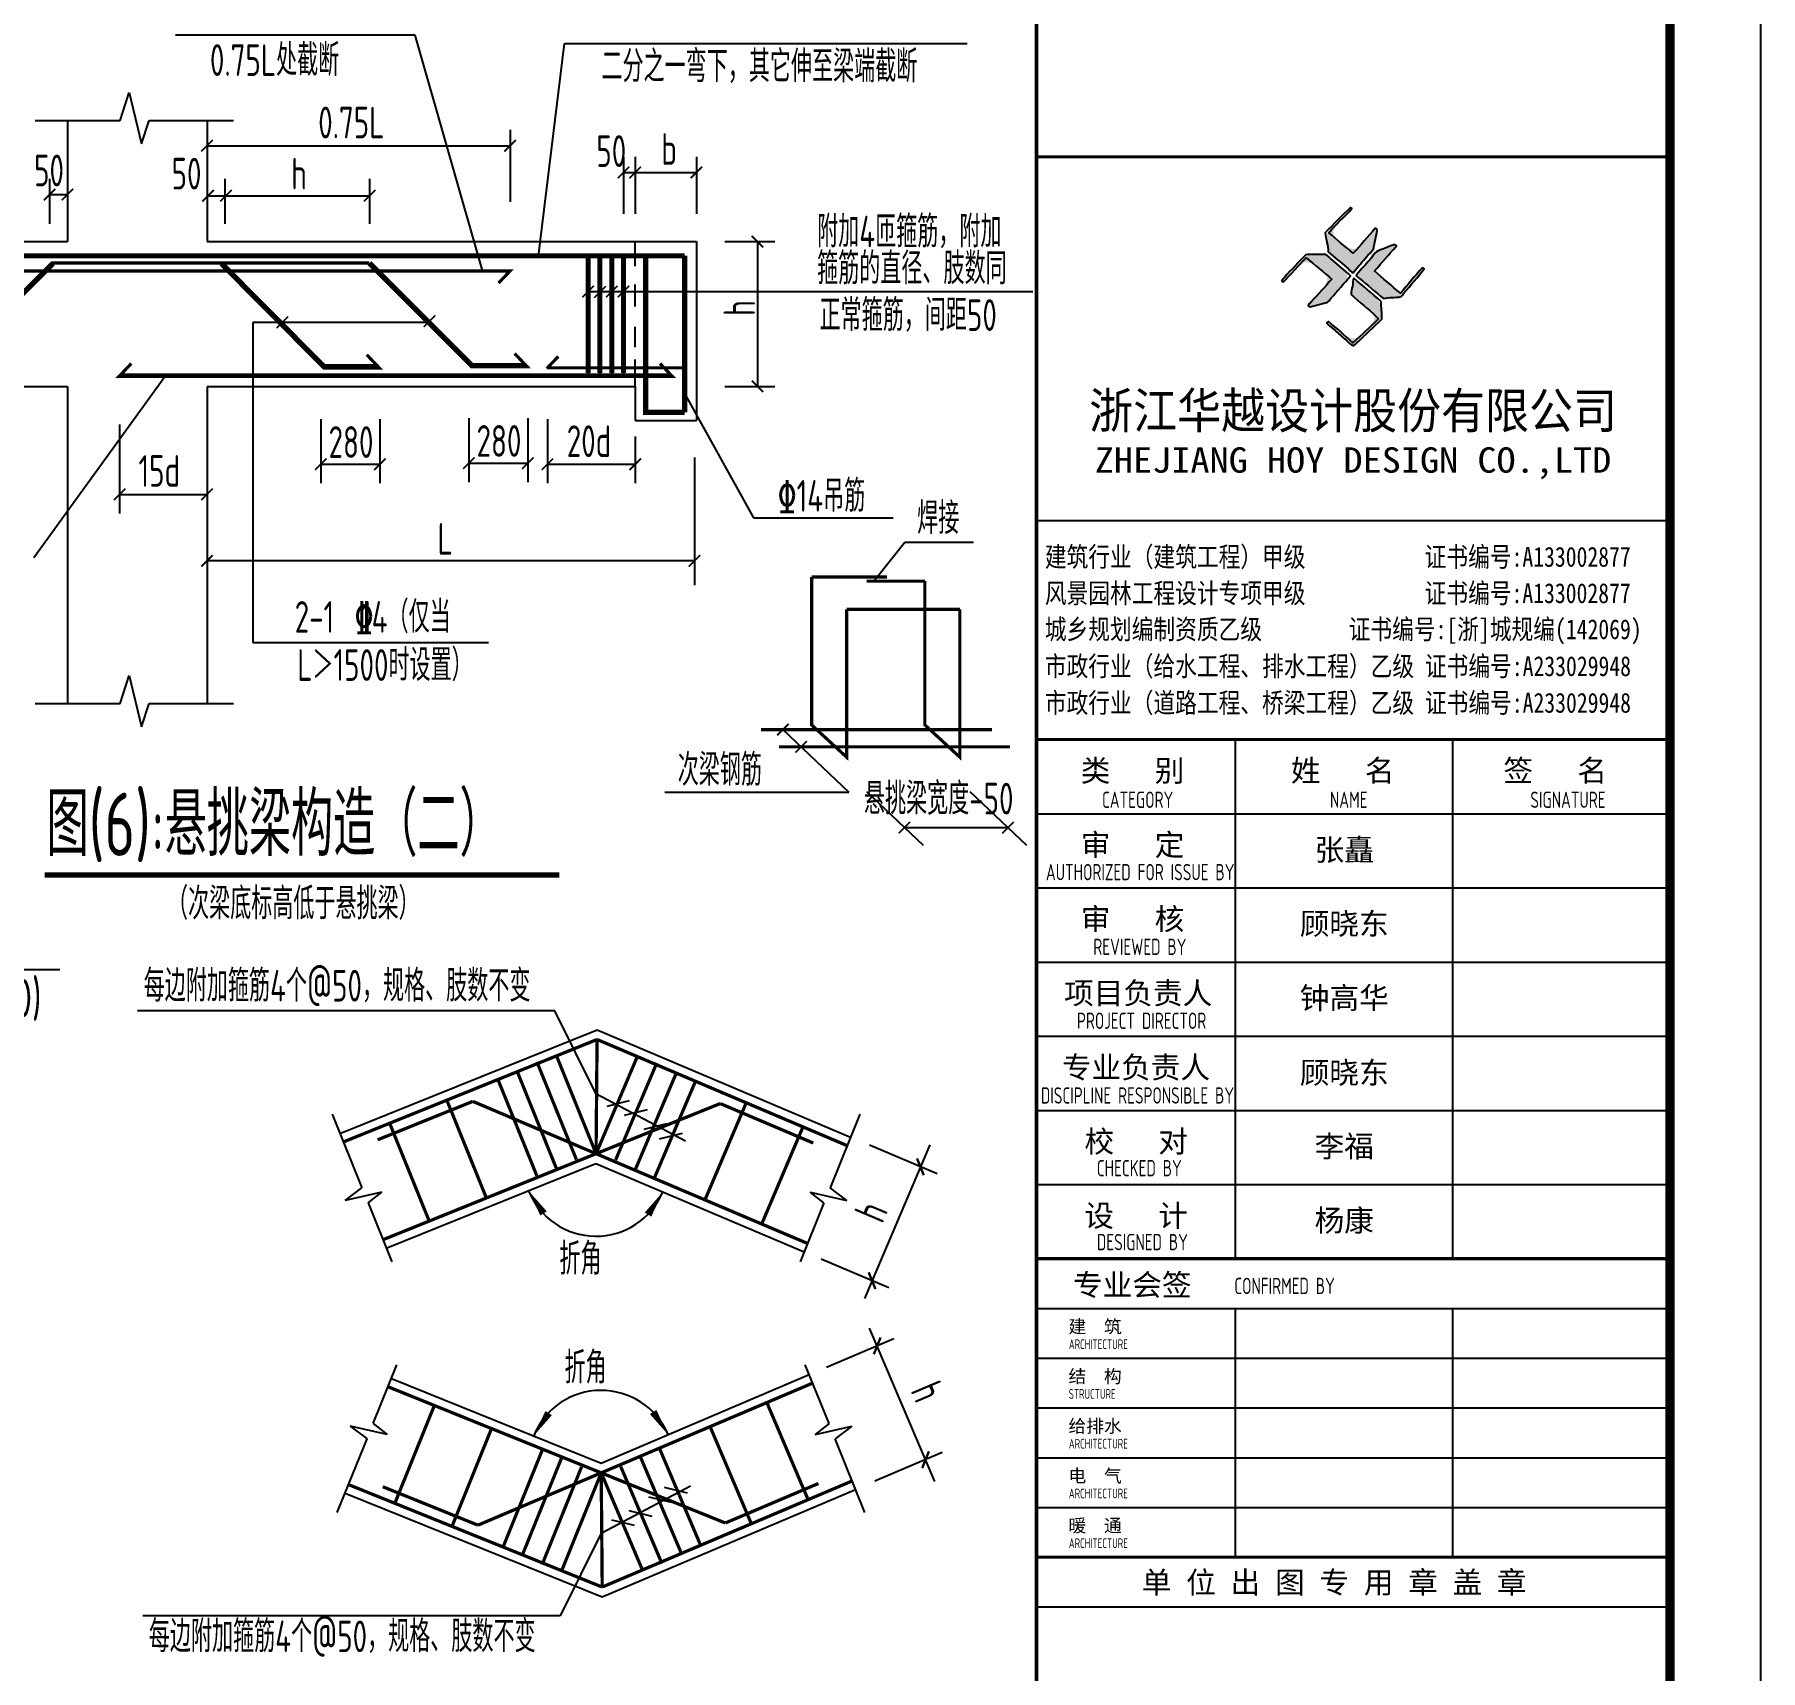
# Model space of a CAD drawing. Extents: x -638872 to -278819, y -139534 to 213996.
# Drawn here: x -558133 to -539059, y 132302 to 150388 of the extents above; entities that cross this region are included whole.
import ezdxf
from ezdxf.enums import TextEntityAlignment as Align

# ---------------------------------------------------------------- set-up
doc = ezdxf.new("R2010")
doc.units = 0
doc.header["$LTSCALE"] = 1000
doc.header["$MEASUREMENT"] = 0
doc.linetypes.add('HIDDEN', pattern=[0.375, 0.25, -0.125])
doc.linetypes.add('HIDDENX2', pattern=[19.05, 12.7, -6.35])
doc.layers.get('0').update_dxf_attribs({"linetype": 'CONTINUOUS'})
doc.layers.add('COLU_HATCH', color=251, linetype='CONTINUOUS', lineweight=0)
for name, color, linetype in [('NUM', 7, 'CONTINUOUS'), ('PUB_TITLE', 171, 'CONTINUOUS'), ('TK', 4, 'CONTINUOUS'), ('图形', 2, 'CONTINUOUS'), ('沉降观测-室内', 6, 'CONTINUOUS'), ('表格', 7, 'CONTINUOUS')]:
    doc.layers.add(name, color=color, linetype=linetype)
doc.styles.add('-宋体', font='', dxfattribs={"width": 0.8})
doc.styles.add('HT', font='simhei.ttf', dxfattribs={"width": 0.8})
doc.styles.add('TSSD_REIN', font='tssdeng.shx', dxfattribs={"width": 0.7, "bigfont": 'tssdchn.shx'})
doc.styles.add('图签宋体', font='', dxfattribs={"height": 300})
doc.styles.add('图签黑体', font='simhei.ttf', dxfattribs={"height": 550})
doc.styles.get('-宋体').set_extended_font_data('SimSun')
doc.styles.get('图签宋体').set_extended_font_data('NSimSun')
pattern_1 = [(50, (-69297.32, 10383.48), (320.6682, -28.0548), [33.5305, -368.8358]), (355, (-69297.32, 10383.5), (-62.0321, 336.2853), [26.8244, -295.0687]), (100.4514, (-69270.6, 10381.15), (258.6363, 308.2303), [28.4966, -313.4622]), (46.1842, (-69297.32, 10472.9), (477.1354, -73.9992), [50.2958, -553.2537]), (96.6356, (-69257.56, 10466.73), (417.863, 435.5025), [42.745, -470.1932]), (351.1842, (-69297.3, 10472.9), (417.8628, 435.5028), [40.2366, -442.603]), (21, (-69252.62, 10450.55), (266.8615, -180.0003), [33.5305, -368.8358]), (326, (-69252.6, 10450.55), (108.7799, 324.1955), [26.8244, -295.0687]), (71.4514, (-69230.38, 10435.55), (375.6415, 144.1949), [28.4966, -313.4622]), (37.5, (-69297.32, 10383.48), (5.43635, 148.8281), [0, -291.49207, 0, -299.5394, 0, -296.18634]), (7.5, (-69297.32, 10383.48), (117.61148, 176.3311), [0, -170.78216, 0, -284.78596, 0, -112.8861]), (327.5, (-69397.02, 10383.48), (238.65798, -10.08369), [0, -111.76843, 0, -348.7175, 0, -462.7213]), (317.5, (-69441.73, 10383.48), (260.7272, 44.7543), [0, -145.29896, 0, -231.5842, 0, -328.5992])]

# ---------------------------------------------------------------- blocks, each defined once
blk = doc.blocks.new('_ArchTick')
at = {"color": 0, "linetype": 'ByBlock', "const_width": 0.15}
blk.add_lwpolyline([(-0.5, -0.5), (0.5, 0.5)], dxfattribs=at)
blk = doc.blocks.new('A$C5D690571')
at = {"layer": '沉降观测-室内', "linetype": 'Continuous'}
h = blk.add_hatch(dxfattribs=at)
h.set_pattern_fill('AN33C', color=256, scale=240.732003, style=0)
h.set_pattern_definition([(50, (-74270.64, 15278.55), (172.66748, -15.10645), [18.0549, -198.6039]), (355, (-74270.64, 15278.55), (-33.4019, 181.0767), [14.44392, -158.88312]), (100.4514, (-74256.25, 15277.29), (139.26572, 165.97016), [15.3443, -168.78735]), (46.1842, (-74270.64, 15326.7), (256.9191, -39.8457), [27.08235, -297.90585]), (96.6356, (-74249.23, 15323.38), (225.0032, 234.50135), [23.0165, -253.181]), (351.1842, (-74270.64, 15326.7), (225.003, 234.5015), [21.6659, -238.3247]), (21, (-74246.57, 15314.66), (143.69463, -96.92325), [18.0549, -198.6039]), (326, (-74246.57, 15314.66), (58.5738, 174.56682), [14.44392, -158.88312]), (71.4514, (-74234.6, 15306.58), (202.26848, 77.6434), [15.3443, -168.78735]), (37.5, (-74270.64, 15278.55), (2.927266, 80.138204), [0, -156.95727, 0, -161.29044, 0, -159.48495]), (7.5, (-74270.64, 15278.55), (63.32926, 94.94752), [0, -91.95963, 0, -153.34629, 0, -60.78483]), (327.5, (-74324.32, 15278.55), (128.508144, -5.42968), [0, -60.183, 0, -187.77096, 0, -249.15762]), (317.5, (-74348.4, 15278.55), (140.39157, 24.09847), [0, -78.2379, 0, -124.69918, 0, -176.93802])])
h.paths.add_polyline_path([(2478, 5049), (2341, 5049), (2341, 3929), (2478, 3929)])
h.paths.add_polyline_path([(2478, 3929), (2341, 3929), (2341, 3757), (2478, 3757)])
h.paths.add_polyline_path([(2478, 3757), (2341, 3757), (2341, 2637), (2478, 2637)])
h = blk.add_hatch(dxfattribs=at)
h.set_pattern_fill('ANSI31', color=256, scale=619.025151, style=0)
h.set_pattern_definition([(45, (-74270.64, 15278.55), (-54.71461, 54.71461), [])])
h.paths.add_polyline_path([(3166, 3929), (2478, 3929), (2478, 3757), (3166, 3757)], flags=0)
h.paths.add_polyline_path([(3304, 4700), (2478, 4700), (2478, 3929), (3166, 3929), (3166, 3757), (2478, 3757), (2478, 2985), (3304, 2985)], flags=16)
h.paths.add_polyline_path([(3748, 5049), (2478, 5049), (2478, 4700), (3304, 4700), (3304, 2985), (2478, 2985), (2478, 2637), (3748, 2637)])
h = blk.add_hatch(dxfattribs=at)
h.set_pattern_fill('ANSI31', color=256, scale=619.025151, style=0)
h.set_pattern_definition([(45, (-69297.32, 10383.485), (-54.71461, 54.71461), [])])
h.paths.add_polyline_path([(7941, 4265), (7813, 4529), (7733, 4410), (7452, 4410), (7452, 3792), (8277, 3792), (8277, 2967), (7452, 2967), (7452, 1967), (7901, 1967), (7981, 2087), (8109, 1822), (8162, 1967), (8709, 1967), (8721, 1979), (8721, 3310), (8636, 3428), (8842, 3519), (8721, 3574), (8721, 4410), (7994, 4410)])
h = blk.add_hatch(dxfattribs=at)
h.set_pattern_fill('AR-SAND', color=256, scale=44.707372, style=0)
h.set_pattern_definition([(37.5, (-69297.32, 10383.485), (-2.81627, 86.14323), [0, -67.955206, 0, -76.00253, 0, -72.64948]), (7.5, (-69297.32, 10383.48), (79.12207, 126.17073), [0, -36.660045, 0, -61.2491, 0, -23.47137]), (327.5, (-69352.31, 10383.485), (139.2251, 0.253), [0, -22.353686, 0, -80.47327, 0, -105.062324]), (317.5, (-69352.31, 10383.48), (134.39602, 39.23857), [0, -11.17684, 0, -52.7547, 0, -60.35495])])
h.paths.add_polyline_path([(7452, 4410), (7314, 4410), (7314, 3517), (7452, 3517)])
h.paths.add_polyline_path([(7444, 2980, -0.376402), (7452, 2989), (7452, 3380), (7314, 3380), (7314, 1967), (7452, 1967), (7452, 2972, -0.376402)])
h = blk.add_hatch(dxfattribs=at)
h.set_pattern_fill('AR-CONC', color=256, scale=44.707372, style=0)
h.set_pattern_definition(pattern_1)
h.paths.add_polyline_path([(6269, 3950), (6104, 3950), (6104, 4136), (5414, 4136), (5414, 3723), (5719, 3723), (5856, 3586), (5856, 2282), (7088, 2282), (7132, 2692), (6602, 2692, -0.97725), (6585, 2692), (6269, 2692)])
h = blk.add_hatch(dxfattribs=at)
h.set_pattern_fill('AN33C', color=256, scale=447.07372, style=0)
h.set_pattern_definition([(50, (-61386.38, 10395.18), (320.6682, -28.0548), [33.5305, -368.8358]), (355, (-61386.38, 10395.18), (-62.032, 336.2853), [26.8244, -295.0687]), (100.4514, (-61359.65, 10392.84), (258.6363, 308.2303), [28.4966, -313.4622]), (46.1842, (-61386.38, 10484.6), (477.1354, -73.9992), [50.2958, -553.2537]), (96.6356, (-61346.6, 10478.43), (417.863, 435.5025), [42.745, -470.1932]), (351.1842, (-61386.4, 10484.6), (417.8628, 435.503), [40.2366, -442.603]), (21, (-61341.67, 10462.24), (266.8615, -180.0003), [33.5305, -368.8358]), (326, (-61341.67, 10462.24), (108.7799, 324.1955), [26.8244, -295.0687]), (71.4514, (-61319.43, 10447.24), (375.6415, 144.1949), [28.4966, -313.4622]), (37.5, (-61386.38, 10395.18), (5.43635, 148.8281), [0, -291.49207, 0, -299.5394, 0, -296.18634]), (7.5, (-61386.38, 10395.18), (117.61148, 176.3311), [0, -170.78216, 0, -284.78596, 0, -112.8861]), (327.5, (-61486.07, 10395.18), (238.65798, -10.0837), [0, -111.76843, 0, -348.7175, 0, -462.7213]), (317.5, (-61530.78, 10395.18), (260.7272, 44.7543), [0, -145.29896, 0, -231.5842, 0, -328.5992])])
h.paths.add_polyline_path([(8277, 2967), (8277, 3792), (7452, 3792), (7452, 3517), (7957, 3517), (8091, 3654), (8140, 3605), (7986, 3448), (8140, 3292), (8091, 3243), (7938, 3399), (7919, 3380), (7452, 3380), (7452, 2967)])
h = blk.add_hatch(dxfattribs=at)
h.set_pattern_fill('AR-CONC', color=256, scale=44.707372, style=0)
h.set_pattern_definition(pattern_1)
h.paths.add_polyline_path([(7314, 2692), (7132, 2692), (7088, 2282), (7314, 2282)])
at = {"layer": 'NUM', "const_width": 70, "elevation": -8}
blk.add_lwpolyline([(2224, -73), (5709, -73)], dxfattribs=at)
at = {"layer": '沉降观测-室内', "linetype": 'Continuous'}
for p, q in [((7005, 5622), (7005, 4964)), ((7452, 5622), (7452, 4788)), ((8277, 5622), (8277, 4785)), ((7005, 5523), (8277, 5523)), ((2341, 5049), (2341, 2637)), ((6378, 4974), (4986, 4974)), ((6434, 4037), (6378, 4974)), ((7839, 3623), (8658, 5028)), ((8140, 5075), (8141, 4789)), ((8140, 5027), (8277, 5027)), ((10751, 5028), (8658, 5028)), ((1747, 4912), (1139, 4912)), ((1747, 4562), (1747, 4912)), ((6104, 4788), (7461, 4788)), ((6117, 4878), (6117, 4513)), ((7448, 4878), (7448, 4513)), ((242, 4496), (974, 4496)), ((323, 3175), (323, 4510)), ((760, 3175), (760, 4510)), ((1144, 4510), (1144, 3175)), ((1144, 4510), (1639, 4510)), ((1179, 4480), (1179, 3211)), ((1179, 4480), (2306, 4480)), ((1846, 4510), (2341, 4510)), ((2306, 4480), (2306, 3211)), ((7733, 4410), (7813, 4529)), ((7813, 4529), (7941, 4265)), ((694, 4358), (974, 4358)), ((6944, 4373), (6635, 4373)), ((7083, 3701), (6944, 4373)), ((7152, 4410), (7733, 4410)), ((7314, 4410), (7314, 3517)), ((7941, 4265), (7994, 4410)), ((7994, 4410), (8721, 4410)), ((8721, 4410), (8721, 3574)), ((4663, 4136), (5050, 4136)), ((4784, 4136), (4784, 2692)), ((5111, 4236), (6028, 4236)), ((5402, 4136), (6104, 4136)), ((5821, 4236), (5925, 4133)), ((6028, 4236), (5925, 4133)), ((6104, 4136), (6104, 3950)), ((6136, 4136), (7285, 4136)), ((6136, 4136), (6136, 3964)), ((7285, 4136), (7285, 3964)), ((6104, 3950), (6269, 3950)), ((6136, 3964), (7285, 3964)), ((6269, 3950), (6269, 2692)), ((5402, 3723), (5719, 3723)), ((5719, 3723), (5856, 3586)), ((6567, 3792), (7015, 3792)), ((6665, 3792), (6665, 2692)), ((7010, 3692), (7010, 3517)), ((7152, 3725), (7152, 3586)), ((7452, 3792), (8277, 3792)), ((8277, 3792), (8277, 2967)), ((5856, 3586), (5856, 2282)), ((7248, 3517), (7957, 3517)), ((7919, 3380), (8140, 3605)), ((7957, 3517), (8091, 3654)), ((8140, 3605), (8091, 3654)), ((8842, 3519), (8636, 3428)), ((8721, 3574), (8842, 3519)), ((6567, 3380), (7015, 3380)), ((7213, 3451), (6602, 1400)), ((7148, 3380), (7919, 3380)), ((7314, 3380), (7314, 1967)), ((7938, 3399), (8091, 3243)), ((7986, 3448), (8140, 3292)), ((8636, 3428), (8721, 3310)), ((242, 3189), (974, 3189)), ((694, 3327), (974, 3327)), ((1179, 3211), (2306, 3211)), ((8140, 3292), (8091, 3243)), ((8721, 3310), (8721, 1967)), ((1144, 3175), (2341, 3175)), ((7452, 2967), (8277, 2967)), ((4663, 2692), (5437, 2692)), ((6269, 2692), (7314, 2692)), ((1158, 2429), (1158, 1348)), ((1295, 2429), (1295, 1942)), ((2460, 2429), (2460, 1348)), ((3022, 2339), (3022, 1917)), ((3160, 2339), (3160, 1917)), ((5856, 2282), (7314, 2282)), ((7901, 1967), (7981, 2087)), ((7981, 2087), (8109, 1822)), ((1144, 2014), (3160, 2014)), ((7173, 1967), (7901, 1967)), ((8109, 1822), (8162, 1967)), ((8162, 1967), (8721, 1967)), ((8709, 1967), (8721, 1979)), ((1144, 1419), (2460, 1419)), ((6602, 1400), (4256, 1400))]:
    blk.add_line(p, q, dxfattribs=at)
at = {"layer": '沉降观测-室内', "linetype": 'HIDDEN', "ltscale": 2.5}
for p, q in [((2478, 4700), (3304, 4700)), ((3304, 4700), (3304, 2985)), ((2117, 3929), (2341, 3929)), ((2341, 3929), (3166, 3929)), ((3166, 3929), (3166, 3757)), ((2117, 3757), (2341, 3757)), ((2341, 3757), (3166, 3757)), ((2478, 2985), (3304, 2985))]:
    blk.add_line(p, q, dxfattribs=at)
at = {"layer": '沉降观测-室内', "linetype": 'HIDDENX2'}
for p, q in [((1399, 4358), (2327, 4358)), ((1295, 4255), (1295, 3430)), ((1399, 3327), (2327, 3327))]:
    blk.add_line(p, q, dxfattribs=at)
at = {"layer": '沉降观测-室内', "linetype": 'Continuous'}
for points, const_width in [([(6982, 5500), (7026, 5546)], 12), ([(7429, 5500), (7473, 5546)], 12), ([(8255, 5500), (8299, 5546)], 12), ([(2478, 5049), (2478, 3929)], 13.8), ([(8118, 5004), (8162, 5050)], 12), ([(8255, 5004), (8299, 5050)], 12), ([(6095, 4765), (6139, 4811)], 12), ([(7425, 4765), (7469, 4811)], 12), ([(300, 4473), (344, 4519)], 12), ([(738, 4473), (781, 4519)], 12), ([(738, 4335), (781, 4381)], 12), ([(7452, 4410), (7452, 3517)], 13.8), ([(4762, 4113), (4805, 4159)], 12), ([(2478, 3929), (2478, 2637)], 13.8), ([(6643, 3769), (6687, 3815)], 12), ([(738, 3303), (781, 3349)], 12), ([(6643, 3356), (6687, 3402)], 12), ([(7452, 3380), (7452, 1967)], 13.8), ([(300, 3166), (344, 3212)], 12), ([(738, 3166), (781, 3212)], 12), ([(4762, 2668), (4805, 2714)], 12), ([(6643, 2668), (6687, 2714)], 12), ([(1136, 1991), (1179, 2037)], 12), ([(1273, 1991), (1317, 2037)], 12), ([(2438, 1991), (2481, 2037)], 12), ([(3000, 1991), (3044, 2037)], 12), ([(3137, 1991), (3181, 2037)], 12), ([(1136, 1395), (1179, 1441)], 12), ([(2438, 1395), (2481, 1441)], 12)]:
    blk.add_lwpolyline(points, dxfattribs=dict(at, const_width=const_width))
at = {"layer": '沉降观测-室内', "linetype": 'Continuous', "const_width": 17.2}
blk.add_lwpolyline([(7444, 2980, 1), (7462, 2980, 1)], format="xyb", close=True, dxfattribs=at)
at = {"layer": '沉降观测-室内', "linetype": 'HIDDENX2'}
blk.add_circle((2117, 3843), 86, dxfattribs=at)
at = {"layer": '沉降观测-室内', "linetype": 'Continuous'}
for centre, radius, start, end in [((1743, 4510), 103, 0, 180), ((7079, 3718), 74, 2.5431, 204.4978), ((7148, 3517), 138, 180, 270), ((7245, 3614), 96.7, 196.7543, 272.0598)]:
    blk.add_arc(centre, radius, start, end, dxfattribs=at)
at = {"layer": '沉降观测-室内', "linetype": 'HIDDENX2'}
for centre, start, end in [((1399, 4255), 90, 180), ((1399, 3430), 180, 270)]:
    blk.add_arc(centre, 103, start, end, dxfattribs=at)
at = {"layer": '沉降观测-室内', "color": 0, "linetype": 'ByBlock'}
blk.add_point((7383, 3758), dxfattribs=at)
at = {"layer": 'NUM', "linetype": 'Continuous', "style": 'TSSD_REIN', "width": 0.8}
blk.add_text('图(7):沉降观测点', height=466.6, dxfattribs=at).set_placement((2360, 67, -8))
at = {"layer": '沉降观测-室内', "linetype": 'Continuous', "style": 'TSSD_REIN', "width": 0.7}
for s, p in [('20', (679, 4578)), ('190', (279, 3625)), ('150', (679, 3663)), ('200', (4775, 3102)), ('20', (679, 2957))]:
    blk.add_text(s, height=315, rotation=90, dxfattribs=at).set_placement(p)
for s, p in [('20', (819, 2106)), ('150', (1516, 2106)), ('100', (2347, 2123)), ('20', (2999, 2123)), ('170', (1537, 1544))]:
    blk.add_text(s, height=315, dxfattribs=at).set_placement(p)
at = {"layer": '表格', "linetype": 'Continuous', "style": 'TSSD_REIN', "width": 0.7}
for s, height, p in [('60', 349.9, (7165, 5598)), ('120', 349.9, (7764, 5598)), ('25厚混凝土盖板', 349.9, (4558, 5025)), ('20', 349.9, (8085, 5069)), ('C15混凝土块', 349.9, (9036, 5100)), ('启盖槽', 349.9, (1195, 4995)), ('170', 349.9, (6634, 4830)), ('(120X120X240)', 349.92, (8617, 4594)), ('室内地坪标高', 349.9, (4520, 4279)), ('磨圆', 233.3, (6647, 4439)), ('\x8420钢筋端部磨圆', 349.9, (4369, 1467))]:
    blk.add_text(s, height=height, dxfattribs=at).set_placement(p)
for s, p in [('60', (6668, 3436, -8)), ('200', (6647, 2768, -8))]:
    blk.add_text(s, height=300, rotation=90, dxfattribs=at).set_placement(p)
at = {"layer": '表格', "linetype": 'Continuous', "style": '-宋体'}
blk.add_text('（室内）', height=268.3, dxfattribs=at).set_placement((4736, 1045))
blk = doc.blocks.new('A$C053D6479')
at = {"layer": 'PUB_TITLE'}
h = blk.add_hatch(color=256, dxfattribs=at)
h.dxf.hatch_style = 1
edge = h.paths.add_edge_path()
edge.add_spline(control_points=[(1026, 827), (1105, 920), (1188, 1008), (1266, 1102)], knot_values=[13, 13, 13, 13, 14, 14, 14, 14], degree=3, periodic=0)
edge.add_spline(control_points=[(1266, 1102), (1258, 1111), (1249, 1119), (1239, 1116)], knot_values=[12, 12, 12, 12, 13, 13, 13, 13], degree=3, periodic=0)
edge.add_spline(control_points=[(1239, 1116), (1210, 1107), (1179, 1092), (1144, 1077)], knot_values=[11, 11, 11, 11, 12, 12, 12, 12], degree=3, periodic=0)
edge.add_spline(control_points=[(1144, 1077), (1109, 1063), (1069, 1053), (1047, 1038)], knot_values=[10, 10, 10, 10, 11, 11, 11, 11], degree=3, periodic=0)
edge.add_spline(control_points=[(1047, 1038), (1028, 1026), (1007, 992), (991, 972)], knot_values=[9, 9, 9, 9, 10, 10, 10, 10], degree=3, periodic=0)
edge.add_spline(control_points=[(991, 972), (942, 913), (899, 868), (849, 810)], knot_values=[8, 8, 8, 8, 9, 9, 9, 9], degree=3, periodic=0)
edge.add_spline(control_points=[(849, 810), (842, 801), (822, 776), (822, 775)], knot_values=[7, 7, 7, 7, 8, 8, 8, 8], degree=3, periodic=0)
edge.add_spline(control_points=[(822, 775), (823, 771), (848, 752), (859, 744)], knot_values=[6, 6, 6, 6, 7, 7, 7, 7], degree=3, periodic=0)
edge.add_spline(control_points=[(859, 744), (949, 670), (1035, 592), (1122, 521)], knot_values=[5, 5, 5, 5, 6, 6, 6, 6], degree=3, periodic=0)
edge.add_spline(control_points=[(1122, 521), (1153, 527), (1185, 530), (1217, 533)], knot_values=[4, 4, 4, 4, 5, 5, 5, 5], degree=3, periodic=0)
edge.add_spline(control_points=[(1217, 533), (1246, 535), (1293, 532), (1316, 542)], knot_values=[3, 3, 3, 3, 4, 4, 4, 4], degree=3, periodic=0)
edge.add_spline(control_points=[(1316, 542), (1327, 547), (1338, 565), (1349, 579)], knot_values=[2, 2, 2, 2, 3, 3, 3, 3], degree=3, periodic=0)
edge.add_spline(control_points=[(1349, 579), (1423, 670), (1507, 759), (1572, 848)], knot_values=[1, 1, 1, 1, 2, 2, 2, 2], degree=3, periodic=0)
edge.add_spline(control_points=[(1572, 848), (1564, 852), (1561, 861), (1551, 862)], knot_values=[0, 0, 0, 0, 1, 1, 1, 1], degree=3, periodic=0)
edge.add_spline(control_points=[(1551, 862), (1469, 769), (1393, 671), (1310, 579)], knot_values=[15, 15, 15, 15, 16, 16, 16, 16], degree=3, periodic=0)
edge.add_spline(control_points=[(1310, 579), (1216, 662), (1118, 742), (1026, 827)], knot_values=[14, 14, 14, 14, 15, 15, 15, 15], degree=3, periodic=0)
at = {"layer": 'TK'}
h = blk.add_hatch(color=256, dxfattribs=at)
h.dxf.hatch_style = 2
edge = h.paths.add_edge_path()
edge.add_spline(control_points=[(906, 946), (906, 946), (906, 946), (866, 899), (814, 839), (806, 829), (789, 806), (787, 806), (777, 804), (728, 856), (719, 864), (651, 922), (580, 978), (514, 1036), (509, 1106), (488, 1176), (479, 1247), (570, 1343), (663, 1436), (758, 1526), (764, 1523), (768, 1518), (774, 1515), (693, 1422), (599, 1343), (520, 1249), (607, 1171), (698, 1096), (789, 1021), (874, 1109), (950, 1206), (1031, 1298), (1066, 1286), (1054, 1262), (1045, 1224), (1036, 1188), (1031, 1158), (1024, 1121), (1020, 1104), (1017, 1085), (1012, 1071), (1004, 1052), (976, 1026), (956, 1003), (906, 946)], knot_values=[-1, 0, 0, 0, 0, 0.0001, 1, 1, 1, 2, 2, 2, 3, 3, 3, 4, 4, 4, 5, 5, 5, 6, 6, 6, 7, 7, 7, 8, 8, 8, 9, 9, 9, 10, 10, 10, 11, 11, 11, 12, 12, 12, 13, 13, 13, 14, 14, 14, 14], degree=3, periodic=0)
h = blk.add_hatch(color=256, dxfattribs=at)
h.dxf.hatch_style = 2
edge = h.paths.add_edge_path()
edge.add_spline(control_points=[(291, 452), (291, 452), (291, 452), (313, 470), (322, 480), (400, 566), (477, 652), (553, 736), (460, 815), (366, 894), (270, 970), (183, 883), (101, 791), (16, 703), (-18, 714), (9, 735), (28, 755), (103, 838), (192, 930), (266, 1005), (319, 1009), (387, 1005), (442, 1007), (456, 1008), (472, 1011), (485, 1007), (507, 1000), (534, 967), (555, 949), (624, 891), (699, 833), (760, 773), (689, 691), (614, 604), (539, 517), (529, 505), (516, 487), (506, 482), (492, 475), (469, 472), (452, 467), (416, 456), (383, 448), (342, 438), (323, 433), (297, 422), (293, 440), (291, 452)], knot_values=[-1, 0, 0, 0, 0, 0.0001, 1, 1, 1, 2, 2, 2, 3, 3, 3, 4, 4, 4, 5, 5, 5, 6, 6, 6, 7, 7, 7, 8, 8, 8, 9, 9, 9, 10, 10, 10, 11, 11, 11, 12, 12, 12, 13, 13, 13, 14, 14, 14, 15, 15, 15, 15], degree=3, periodic=0)
h = blk.add_hatch(color=256, dxfattribs=at)
h.dxf.hatch_style = 2
edge = h.paths.add_edge_path()
edge.add_spline(control_points=[(662, 103), (662, 103), (662, 103), (616, 143), (568, 186), (545, 207), (518, 224), (499, 250), (501, 259), (511, 261), (516, 267), (609, 192), (696, 111), (785, 33), (883, 118), (977, 208), (1070, 298), (992, 373), (892, 456), (803, 534), (791, 544), (768, 561), (766, 569), (761, 588), (776, 634), (780, 655), (785, 690), (788, 721), (795, 746), (897, 661), (998, 576), (1097, 490), (1100, 425), (1106, 361), (1107, 294), (1018, 207), (925, 121), (830, 33), (818, 21), (800, 0), (787, 0), (768, -1), (725, 49), (712, 60), (662, 103)], knot_values=[-1, 0, 0, 0, 0, 0.0001, 1, 1, 1, 2, 2, 2, 3, 3, 3, 4, 4, 4, 5, 5, 5, 6, 6, 6, 7, 7, 7, 8, 8, 8, 9, 9, 9, 10, 10, 10, 11, 11, 11, 12, 12, 12, 13, 13, 13, 14, 14, 14, 14], degree=3, periodic=0)
for points, knots in [([(1031, 1298), (1066, 1286), (1054, 1262), (1045, 1224), (1036, 1188), (1031, 1158), (1024, 1121), (1020, 1104), (1017, 1085), (1012, 1071), (1004, 1052), (976, 1026), (956, 1003), (906, 946), (866, 899), (814, 839), (806, 829), (789, 806), (787, 806), (777, 804), (728, 856), (719, 864), (651, 922), (580, 978), (514, 1036), (509, 1106), (488, 1176), (479, 1247), (570, 1343), (663, 1436), (758, 1526), (764, 1523), (768, 1518), (774, 1515), (693, 1422), (599, 1343), (520, 1249), (607, 1171), (698, 1096), (789, 1021), (874, 1109), (950, 1206), (1031, 1298)], [0, 0, 0, 0, 1, 1, 1, 2, 2, 2, 3, 3, 3, 4, 4, 4, 5, 5, 5, 6, 6, 6, 7, 7, 7, 8, 8, 8, 9, 9, 9, 10, 10, 10, 11, 11, 11, 12, 12, 12, 13, 13, 13, 14, 14, 14, 14]), ([(555, 949), (624, 891), (699, 833), (760, 773), (689, 691), (614, 604), (539, 517), (529, 505), (516, 487), (506, 482), (492, 475), (469, 472), (452, 467), (416, 456), (383, 448), (342, 438), (323, 433), (297, 422), (293, 440), (291, 452), (313, 470), (322, 480), (400, 566), (477, 652), (553, 736), (460, 815), (366, 894), (270, 970), (183, 883), (101, 791), (16, 703), (-18, 714), (9, 735), (28, 755), (103, 838), (192, 930), (266, 1005), (319, 1009), (387, 1005), (442, 1007), (456, 1008), (472, 1011), (485, 1007), (507, 1000), (534, 967), (555, 949)], [0, 0, 0, 0, 1, 1, 1, 2, 2, 2, 3, 3, 3, 4, 4, 4, 5, 5, 5, 6, 6, 6, 7, 7, 7, 8, 8, 8, 9, 9, 9, 10, 10, 10, 11, 11, 11, 12, 12, 12, 13, 13, 13, 14, 14, 14, 15, 15, 15, 15]), ([(1551, 862), (1561, 861), (1564, 852), (1572, 848), (1507, 759), (1423, 670), (1349, 579), (1338, 565), (1327, 547), (1316, 542), (1293, 532), (1246, 535), (1217, 533), (1185, 530), (1153, 527), (1122, 521), (1035, 592), (949, 670), (859, 744), (848, 752), (823, 771), (822, 775), (822, 776), (842, 801), (849, 810), (899, 868), (942, 913), (991, 972), (1007, 992), (1028, 1026), (1047, 1038), (1069, 1053), (1109, 1063), (1144, 1077), (1179, 1092), (1210, 1107), (1239, 1116), (1249, 1119), (1258, 1111), (1266, 1102), (1188, 1008), (1105, 920), (1026, 827), (1118, 742), (1216, 662), (1310, 579), (1393, 671), (1469, 769), (1551, 862)], [0, 0, 0, 0, 1, 1, 1, 2, 2, 2, 3, 3, 3, 4, 4, 4, 5, 5, 5, 6, 6, 6, 7, 7, 7, 8, 8, 8, 9, 9, 9, 10, 10, 10, 11, 11, 11, 12, 12, 12, 13, 13, 13, 14, 14, 14, 15, 15, 15, 16, 16, 16, 16]), ([(1097, 490), (1100, 425), (1106, 361), (1107, 294), (1018, 207), (925, 121), (830, 33), (818, 21), (800, 0), (787, 0), (768, -1), (725, 49), (712, 60), (662, 103), (616, 143), (568, 186), (545, 207), (518, 224), (499, 250), (501, 259), (511, 261), (516, 267), (609, 192), (696, 111), (785, 33), (883, 118), (977, 208), (1070, 298), (992, 373), (892, 456), (803, 534), (791, 544), (768, 561), (766, 569), (761, 588), (776, 634), (780, 655), (785, 690), (788, 721), (795, 746), (897, 661), (998, 576), (1097, 490)], [0, 0, 0, 0, 1, 1, 1, 2, 2, 2, 3, 3, 3, 4, 4, 4, 5, 5, 5, 6, 6, 6, 7, 7, 7, 8, 8, 8, 9, 9, 9, 10, 10, 10, 11, 11, 11, 12, 12, 12, 13, 13, 13, 14, 14, 14, 14])]:
    blk.add_open_spline(points, degree=3, knots=knots, dxfattribs=at)
blk = doc.blocks.new('GeYuanFrame_65284724', base_point=(20.09, 4.53))
at = {"layer": 'PUB_TITLE'}
for points in [[(803.09, 235.33), (803.09, 292.73)], [(827.09, 235.33), (827.09, 292.73)], [(803.09, 202.33), (803.09, 229.83)], [(827.09, 202.33), (827.09, 229.83)]]:
    blk.add_lwpolyline(points, dxfattribs=at)
at = {"layer": 'TK'}
for p, q in [((781.09, 316.93), (851.09, 316.93)), ((781.09, 284.53), (851.09, 284.53)), ((781.09, 276.33), (851.09, 276.33)), ((781.09, 268.13), (851.09, 268.13)), ((781.09, 259.93), (851.09, 259.93)), ((781.09, 251.73), (851.09, 251.73)), ((781.09, 243.53), (851.09, 243.53)), ((781.09, 235.33), (851.09, 235.33)), ((781.09, 235.33), (851.09, 235.33))]:
    blk.add_line(p, q, dxfattribs=at)
blk.add_lwpolyline([(20.09, 4.53), (20.09, 598.53), (861.09, 598.53), (861.09, 4.53)], close=True, dxfattribs=at)
at = {"layer": 'TK', "const_width": 1}
blk.add_lwpolyline([(45.09, 588.53), (851.09, 588.53), (851.09, 14.53), (45.09, 14.53)], close=True, dxfattribs=at)
at = {"layer": 'TK'}
for points, const_width in [([(781.09, 588.53), (781.09, 14.53)], 0.4), ([(781.09, 357.14), (851.09, 357.14)], 0.35), ([(781.09, 292.73), (851.09, 292.73)], 0.35), ([(781.09, 292.73), (851.09, 292.73)], 0.35), ([(781.09, 235.33), (851.09, 235.33)], 0.35), ([(781.09, 202.33), (851.09, 202.33)], 0.35)]:
    blk.add_lwpolyline(points, dxfattribs=dict(at, const_width=const_width))
for points in [[(781.09, 292.73), (851.09, 292.73)], [(781.09, 235.33), (851.09, 235.33)], [(781.09, 229.83), (851.09, 229.83)], [(781.09, 224.33), (851.09, 224.33)], [(781.09, 218.83), (851.09, 218.83)], [(781.09, 213.33), (851.09, 213.33)], [(781.09, 207.83), (851.09, 207.83)], [(781.09, 202.33), (851.09, 202.33)], [(781.09, 196.83), (851.09, 196.83)]]:
    blk.add_lwpolyline(points, dxfattribs=at)
at = {"layer": 'PUB_TITLE', "xscale": 0.01000000000021828, "yscale": 0.01000000000021828, "zscale": 0.01}
blk.add_blockref('A$C053D6479', (808.19, 336.27), dxfattribs=at)
at = {"layer": 'TK'}
for s, height, style, width, p in [('浙江华越设计股份有限公司', 3.96, 'HT', 0.9, (816.07, 329.16)), ('ZHEJIANG HOY DESIGN CO.,LTD', 2.8, '图签黑体', 1.11, (816.06, 323.29))]:
    blk.add_text(s, height=height, dxfattribs=dict(at, style=style, width=width)).set_placement(p, align=Align.MIDDLE)
for s, height, style, width, p in [('建筑行业（建筑工程）甲级           证书编号:A133002877', 2.2, '-宋体', 0.8, (782, 311.83)), ('风景园林工程设计专项甲级           证书编号:A133002877', 2.2, '-宋体', 0.8, (782, 307.81)), ('城乡规划编制资质乙级        证书编号:[浙]城规编(142069)', 2.2, '-宋体', 0.8, (782, 303.82)), ('市政行业（给水工程、排水工程）乙级 证书编号:A233029948', 2.2, '-宋体', 0.8, (782, 299.74)), ('市政行业（道路工程、桥梁工程）乙级 证书编号:A233029948', 2.2, '-宋体', 0.8, (782, 295.69)), ('CATEGORY', 1.8, 'TSSD_REIN', 0.7, (788.32, 285.17)), ('NAME', 1.8, 'TSSD_REIN', 0.7, (813.51, 285.17)), ('SIGNATURE', 1.8, 'TSSD_REIN', 0.7, (835.66, 285.17)), ('AUTHORIZED FOR ISSUE BY', 1.8, 'TSSD_REIN', 0.7, (782.12, 277.17)), ('REVIEWED BY', 1.8, 'TSSD_REIN', 0.7, (787.36, 268.91)), ('PROJECT DIRECTOR', 1.8, 'TSSD_REIN', 0.7, (785.55, 260.74)), ('DISCIPLINE RESPONSIBLE BY', 1.8, 'TSSD_REIN', 0.7, (781.57, 252.48)), ('CHECKED BY', 1.8, 'TSSD_REIN', 0.7, (787.75, 244.44)), ('DESIGNED BY', 1.8, 'TSSD_REIN', 0.7, (787.76, 236.27)), ('CONFIRMED BY', 1.8, 'TSSD_REIN', 0.7, (802.94, 231.42)), ('ARCHITECTURE', 1.08, 'TSSD_REIN', 0.7, (784.65, 225.34)), ('STRUCTURE', 1.08, 'TSSD_REIN', 0.7, (784.65, 219.84)), ('ARCHITECTURE', 1.08, 'TSSD_REIN', 0.7, (784.65, 214.34)), ('ARCHITECTURE', 1.08, 'TSSD_REIN', 0.7, (784.65, 208.84)), ('ARCHITECTURE', 1.08, 'TSSD_REIN', 0.7, (784.65, 203.34))]:
    blk.add_text(s, height=height, dxfattribs=dict(at, style=style, width=width)).set_placement(p)
at = {"layer": 'TK', "style": '图签宋体'}
for s, height, p in [('类   别', 2.4, (785.97, 288.09)), ('姓   名', 2.4, (809.2, 288.09)), ('签   名', 2.4, (832.68, 288.09)), ('审   定', 2.4, (785.97, 279.89)), ('审   核', 2.4, (785.97, 271.69)), ('项目负责人', 2.4, (784.13, 263.49)), ('专业负责人', 2.4, (783.89, 255.29)), ('校   对', 2.4, (786.38, 247.09)), ('设   计', 2.4, (786.36, 238.89)), ('专业会签', 2.4, (785.12, 231.24)), ('建  筑', 1.44, (784.61, 227.11)), ('结  构', 1.44, (784.61, 221.61)), ('给排水', 1.44, (784.61, 216.11)), ('电  气', 1.44, (784.61, 210.61)), ('暖  通', 1.44, (784.61, 205.11)), ('单 位 出 图 专 用 章 盖 章', 2.4, (792.72, 198.35))]:
    blk.add_text(s, height=height, dxfattribs=at).set_placement(p)
at = {"layer": 'TK', "char_height": 2.4, "width": 24, "attachment_point": 5, "style": '图签宋体'}
for s, insert in [('张矗', (815.09, 280.4)), ('顾晓东', (815.09, 272.23)), ('钟高华', (815.09, 264.03)), ('顾晓东', (815.09, 255.76)), ('李福', (815.09, 247.63)), ('杨康', (815.09, 239.43))]:
    blk.add_mtext(s, dxfattribs=dict(at, insert=insert))

msp = doc.modelspace()

# ---------------------------------------------------------------- linework, layer by layer
at = {"layer": '图形', "color": 3, "linetype": 'Continuous'}
for p, q in [((-553926.92, 150378.78), (-556575.59, 150378.78)), ((-553183.35, 147778.6), (-553926.92, 150378.78)), ((-552561.53, 147938.76), (-552277.21, 150286.57)), ((-552277.21, 150286.57), (-547825.31, 150286.57)), ((-557188.08, 149438.24), (-557085.46, 149746.5)), ((-557085.46, 149746.5), (-556950.89, 149179.17)), ((-558126.42, 149438.24), (-557188.08, 149438.24)), ((-557769.87, 149438.24), (-557769.87, 148098.05)), ((-556950.89, 149179.17), (-556864.64, 149438.24)), ((-556864.64, 149438.24), (-555935.17, 149438.24)), ((-556226.61, 149438.24), (-556226.61, 148098.05)), ((-552877.4, 149332.56), (-552877.4, 148538.62)), ((-556226.61, 149158.18), (-552877.4, 149158.18)), ((-551623.96, 149037.21), (-551623.96, 148404.35)), ((-551493.96, 149037.21), (-551493.96, 148404.35)), ((-550818.51, 149037.21), (-550818.51, 148404.35)), ((-557966.44, 148792.35), (-557966.44, 148295.79)), ((-557769.08, 148792.35), (-557769.08, 148295.79)), ((-556029.25, 148792.35), (-556029.25, 148295.79)), ((-554429.25, 148792.35), (-554429.25, 148295.79)), ((-551623.96, 148862.83), (-550818.51, 148862.83)), ((-557966.44, 148617.97), (-557769.08, 148617.97)), ((-556214.21, 148605.58), (-554429.25, 148605.58)), ((-561539.59, 148098.05), (-557769.87, 148098.05)), ((-556226.61, 148098.05), (-550818.51, 148098.05)), ((-551497.86, 148098.43), (-551497.86, 147826.26)), ((-550818.51, 148098.05), (-550818.51, 146498.05)), ((-550505.92, 148098.05), (-549951.51, 148098.05)), ((-550143.31, 148098.05), (-550143.31, 146498.05)), ((-552013.96, 147942.38), (-552013.96, 146645.08)), ((-551883.96, 147942.38), (-551883.96, 146645.08)), ((-551753.96, 147942.38), (-551753.96, 146645.08)), ((-551623.96, 147942.38), (-551623.96, 146645.08)), ((-552013.96, 147546.43), (-547099.04, 147546.43)), ((-551497.86, 147624.17), (-551497.86, 147381.67)), ((-555720.15, 147205.38), (-555720.15, 143665)), ((-553776.57, 147205.38), (-555720.15, 147205.38)), ((-551497.86, 147157.13), (-551497.86, 146932.59)), ((-551497.86, 146793.37), (-551497.86, 146498.43)), ((-561539.59, 146498.05), (-557769.87, 146498.05)), ((-556680.85, 146616.35), (-558139.7, 144601.9)), ((-557769.87, 146498.05), (-557769.87, 142993.5)), ((-556226.61, 146498.05), (-556226.61, 142993.5)), ((-556226.61, 146498.05), (-551493.96, 146498.05)), ((-551493.96, 146498.05), (-551493.96, 146122.34)), ((-550818.51, 146498.05), (-550818.51, 146122.34)), ((-550505.92, 146498.05), (-549951.51, 146498.05)), ((-550951.8, 146426.5), (-550187.02, 145043.9)), ((-554968.66, 146133.92), (-554968.66, 145426.32)), ((-554316.04, 146133.92), (-554316.04, 145426.32)), ((-553333.25, 146146.32), (-553333.25, 145438.72)), ((-552680.63, 146146.32), (-552680.63, 145438.72)), ((-552464.86, 146133.92), (-552464.86, 145426.32)), ((-551493.96, 146122.34), (-550818.51, 146122.34)), ((-557193.16, 146077.82), (-557193.16, 145093.22)), ((-552464.86, 146097.02), (-552464.86, 145426.32)), ((-551493.96, 145943.09), (-551493.96, 145426.32)), ((-554968.66, 145636.98), (-554316.04, 145636.98)), ((-553333.25, 145649.38), (-552680.63, 145649.38)), ((-552464.86, 145636.98), (-551493.96, 145636.98)), ((-550840.14, 145712.81), (-550840.14, 144299.59)), ((-557193.16, 145303.88), (-556226.61, 145303.88)), ((-550187.02, 145043.9), (-548643.91, 145043.9)), ((-548847.62, 144358.14), (-548516.33, 144775.86)), ((-548516.33, 144775.86), (-547754.59, 144775.86)), ((-550840.14, 144568.95), (-556226.61, 144568.95)), ((-555720.15, 143665), (-553116.8, 143665)), ((-557188.08, 142993.5), (-557085.46, 143301.76)), ((-557085.46, 143301.76), (-556950.89, 142734.43)), ((-558126.42, 142993.5), (-557188.08, 142993.5)), ((-556950.89, 142734.43), (-556864.64, 142993.5)), ((-556864.64, 142993.5), (-555935.17, 142993.5)), ((-549862.46, 142703.16), (-549134.27, 142011.38)), ((-551167.44, 142011.38), (-549134.27, 142011.38)), ((-548938.67, 142018.37), (-548313.27, 141424.24)), ((-547795, 142018.37), (-547169.59, 141424.24)), ((-548518.93, 141619.62), (-547375.26, 141619.62)), ((-552381.72, 139594.37), (-556993.35, 139594.37)), ((-551928.01, 138680.07), (-552381.72, 139594.37)), ((-554757.58, 138237.97), (-551915.1, 139386.16)), ((-551915.1, 139386.16), (-549115.08, 138197.37)), ((-551928.34, 138680.24), (-550938.67, 138157.66)), ((-551560.85, 138598.87), (-551808.47, 138537.83)), ((-551364.27, 138498.87), (-551617.28, 138436.51)), ((-554843.83, 138451.5), (-554514.95, 137637.32)), ((-551147.51, 138344.54), (-551400.53, 138282.17)), ((-549012.43, 138451.5), (-549341.31, 137637.32)), ((-550975.29, 138238.99), (-551228.31, 138176.62)), ((-548239.82, 138111.85), (-548960.35, 136414.39)), ((-548158.59, 137791.36), (-548904.26, 138107.88)), ((-554245.51, 136970.29), (-551928.13, 137906.37)), ((-551928.13, 137906.37), (-549627.23, 136929.49)), ((-554699.94, 137498.51), (-554514.95, 137637.32)), ((-554294.04, 137590.41), (-554699.94, 137498.51)), ((-554447.4, 137470.08), (-554294.04, 137590.41)), ((-549562.22, 137590.41), (-549156.32, 137498.51)), ((-549408.86, 137470.08), (-549562.22, 137590.41)), ((-549156.32, 137498.51), (-549341.31, 137637.32)), ((-554447.4, 137470.08), (-554184.53, 136819.32)), ((-549408.86, 137470.08), (-549671.73, 136819.32)), ((-548692.89, 136532.89), (-549438.47, 136849.36)), ((-548182.98, 134389.85), (-548903.51, 136087.31)), ((-548636.05, 135968.82), (-549381.63, 135652.34)), ((-554390.56, 135031.62), (-554127.69, 135682.38)), ((-549352.02, 135031.62), (-549614.89, 135682.38)), ((-554188.67, 135531.41), (-551871.29, 134595.33)), ((-551871.29, 134595.33), (-549570.39, 135572.21)), ((-554786.99, 134050.2), (-554458.11, 134864.38)), ((-554643.1, 135003.19), (-554458.11, 134864.38)), ((-554237.2, 134911.29), (-554643.1, 135003.19)), ((-554390.56, 135031.62), (-554237.2, 134911.29)), ((-549352.02, 135031.62), (-549505.38, 134911.29)), ((-549505.38, 134911.29), (-549099.48, 135003.19)), ((-549099.48, 135003.19), (-549284.47, 134864.38)), ((-548955.59, 134050.2), (-549284.47, 134864.38)), ((-548101.75, 134710.34), (-548847.42, 134393.82)), ((-551871.5, 133821.46), (-550881.83, 134344.04)), ((-551858.27, 133115.54), (-549058.25, 134304.33)), ((-550918.46, 134262.71), (-551171.47, 134325.08)), ((-554700.74, 134263.73), (-551858.27, 133115.54)), ((-551090.67, 134157.16), (-551343.69, 134219.53)), ((-551504.02, 133902.83), (-551751.63, 133963.87)), ((-551307.43, 134002.83), (-551560.44, 134065.2)), ((-551871.17, 133821.63), (-552324.88, 132907.33)), ((-552324.88, 132907.33), (-556936.51, 132907.33))]:
    msp.add_line(p, q, dxfattribs=at)
at = {"layer": '图形', "linetype": 'Continuous'}
for p, q in [((-549544.79, 142754.8), (-549157.72, 142397.96)), ((-548293.25, 142754.8), (-547906.17, 142397.96))]:
    msp.add_line(p, q, dxfattribs=at)
at = {"layer": '图形', "color": 3, "linetype": 'Continuous'}
for points, const_width in [([(-561539.59, 147942.38), (-550948.14, 147942.38)], 55), ([(-557945.88, 147861.26), (-556045.95, 147861.26)], 35), ([(-556843.08, 147861.26), (-554433.33, 147861.26)], 35), ([(-552013.96, 147942.38), (-552013.96, 146645.08)], 55), ([(-551883.96, 147942.38), (-551883.96, 146645.08)], 55), ([(-551753.96, 147942.38), (-551753.96, 146645.08)], 55), ([(-551623.96, 147942.38), (-551623.96, 146645.08)], 55), ([(-551377.7, 147939.34), (-551377.7, 146210.67), (-550948.14, 146210.67)], 60), ([(-550948.14, 147942.38), (-550948.14, 146210.67)], 60), ([(-552472.24, 146694.78), (-552344.56, 146828.83)], 35), ([(-552464.86, 146702.53), (-550970.03, 146702.53)], 35), ([(-549544.79, 144390.33), (-548713.71, 144390.33)], 35), ([(-549544.79, 144390.33), (-549544.79, 142754.8), (-549157.72, 142397.96), (-549157.72, 144033.48)], 35), ([(-548935.42, 144344.52), (-548293.25, 144344.52)], 35), ([(-548293.25, 144344.52), (-548293.25, 142754.8), (-547906.17, 142397.96), (-547906.17, 144033.48)], 35), ([(-549157.72, 144033.48), (-547906.17, 144033.48)], 35), ([(-550105.08, 142703.16), (-547551.69, 142703.16)], 35), ([(-549906.32, 142512.28), (-547352.92, 142512.28)], 35), ([(-558020.61, 141095.45), (-552333.85, 141095.45)], 60), ([(-548305.23, 137776.79), (-548380.15, 137962.22)], 26.67), ([(-548839.43, 136518.27), (-548914.36, 136703.71)], 26.67), ([(-548782.6, 135983.43), (-548857.52, 135797.99)], 26.67), ([(-548248.39, 134724.91), (-548323.31, 134539.48)], 26.67)]:
    msp.add_lwpolyline(points, dxfattribs=dict(at, const_width=const_width))
for points in [[(-557930.97, 147854.67, 60, 60, 0), (-559073.13, 146714.05, 60, 60, 0), (-559671.36, 146714.05, 35, 35, 0), (-559543.68, 146848.1, 0, 0, 0)], [(-556065.51, 147854.67, 60, 60, 0), (-554932.4, 146714.05, 60, 60, 0), (-554334.17, 146714.05, 35, 35, 0), (-554461.85, 146848.1, 0, 0, 0)], [(-554433.33, 147861.26, 60, 60, 0), (-553296.99, 146726.45, 60, 60, 0), (-552698.76, 146726.45, 35, 35, 0), (-552826.44, 146860.51, 0, 0, 0)], [(-561539.59, 147774.03, 35, 35, 0), (-552877.4, 147774.03, 35, 35, 0), (-553005.08, 147639.97, 0, 0, 0)], [(-557063.47, 146750.41, 35, 35, 0), (-557191.15, 146616.35, 55, 55, 0), (-551092.32, 146616.35, 35, 35, 0), (-551220, 146750.41, 0, 0, 0)], [(-552673.06, 137605.46, 0, 85, 0), (-552508.12, 137354.87, 85, 85, 0)], [(-551188.62, 137592.4, 0, 85, 0), (-551353.55, 137341.81, 85, 85, 0)], [(-552616.22, 134896.24, 0, 85, 0), (-552451.28, 135146.83, 85, 85, 0)], [(-551131.78, 134909.3, 0, 85, 0), (-551296.71, 135159.9, 85, 85, 0)]]:
    msp.add_lwpolyline(points, format="xyseb", dxfattribs=at)
at = {"layer": '图形', "color": 3, "linetype": 'Continuous', "ltscale": 0.6, "const_width": 36}
for points in [[(-554719.97, 138144.88), (-551916.06, 139277.49)], [(-551916.06, 139277.49), (-551927.17, 138015.03)], [(-551916.06, 139277.49), (-549152.69, 138104.26)], [(-551927.17, 138015.03), (-552364.03, 139096.54)], [(-551927.17, 138015.03), (-551471.34, 139088.68)], [(-552360.94, 137840.16), (-552797.8, 138921.66)], [(-552144.07, 137949.04), (-552580.93, 139030.54)], [(-551711.48, 137945.23), (-551255.65, 139018.88)], [(-551496.55, 137832.55), (-551040.72, 138906.2)], [(-552575.85, 137756.5), (-553012.71, 138838)], [(-551283.15, 137745.12), (-550827.32, 138818.76)], [(-554341, 138168.54), (-553289.32, 138593.35)], [(-554283.12, 137063.38), (-550555.05, 138569.29)], [(-553141.19, 137529.81), (-553578.05, 138611.31)], [(-553289.32, 138593.35), (-549589.62, 137022.59)], [(-550721.89, 137508.52), (-550266.06, 138582.16)], [(-550555.05, 138569.29), (-549526.7, 138132.69)], [(-553766.57, 137258.56), (-554203.43, 138340.06)], [(-550101.38, 137226.3), (-549645.55, 138299.94)], [(-554226.28, 135438.32), (-550498.22, 133932.41)], [(-553232.49, 133908.35), (-549532.78, 135479.11)], [(-553709.73, 135243.14), (-554146.59, 134161.64)], [(-550044.54, 135275.4), (-549588.71, 134201.76)], [(-553084.35, 134971.89), (-553521.21, 133890.39)], [(-550665.05, 134993.18), (-550209.22, 133919.54)], [(-552519.01, 134745.2), (-552955.87, 133663.7)], [(-552304.1, 134661.54), (-552740.96, 133580.04)], [(-551439.72, 134669.15), (-550983.89, 133595.5)], [(-551226.31, 134756.58), (-550770.48, 133682.94)], [(-552087.23, 134552.66), (-552524.09, 133471.16)], [(-551870.34, 134486.67), (-552307.19, 133405.16)], [(-551859.22, 133224.21), (-551870.34, 134486.67)], [(-551870.34, 134486.67), (-551414.51, 133413.02)], [(-551654.64, 134556.47), (-551198.81, 133482.82)], [(-554663.14, 134356.82), (-551859.22, 133224.21)], [(-554284.17, 134333.16), (-553232.49, 133908.35)], [(-551859.22, 133224.21), (-549095.86, 134397.44)], [(-550498.22, 133932.41), (-549469.87, 134369.01)]]:
    msp.add_lwpolyline(points, dxfattribs=at)
at = {"layer": '图形', "color": 3, "linetype": 'Continuous'}
for centre, start, end in [((-551928.13, 137906.37), 201.995671, 336.995671), ((-551871.29, 134595.33), 23.004329, 158.004329)]:
    msp.add_arc(centre, 803.41, start, end, dxfattribs=at)

# ---------------------------------------------------------------- block references
at = {"xscale": 1.199999999254942, "yscale": 1.199999999254942, "zscale": 1.200000000186265}
msp.add_blockref('A$C5D690571', (-570753.83, 134012.94), dxfattribs=at)
at = {"layer": 'COLU_HATCH', "xscale": 100, "yscale": 100, "zscale": 100}
msp.add_blockref('GeYuanFrame_65284724', (-623158.72, 113773.91), dxfattribs=at)
at = {"layer": '表格', "color": 3, "linetype": 'Continuous', "xscale": 127, "yscale": 127, "zscale": 127}
for p, rotation in [((-556226.61, 149158.18), 180), ((-552877.4, 149158.18), 180), ((-551623.96, 148862.83), 180), ((-551493.96, 148862.83), 180), ((-550818.51, 148862.83), 180), ((-557966.44, 148617.97), 180), ((-557769.08, 148617.97), 180), ((-556214.21, 148605.58), 180), ((-556016.85, 148605.58), 180), ((-554429.25, 148605.58), 180), ((-550143.31, 148098.05), 270), ((-552013.96, 147546.43), 180), ((-551883.96, 147541.46), 180), ((-551753.96, 147546.43), 180), ((-551623.96, 147546.43), 180), ((-555394.75, 147205.38), 180), ((-553768.39, 147217.78), 180), ((-550143.31, 146498.05), 270), ((-554968.66, 145636.98), 180), ((-554316.04, 145636.98), 180), ((-553333.25, 145649.38), 180), ((-552680.63, 145649.38), 180), ((-552464.86, 145636.98), 180), ((-551493.96, 145636.98), 180), ((-557193.16, 145303.88), 180), ((-556226.61, 145303.88), 180), ((-556226.61, 144568.95), 180), ((-550840.14, 144568.95), 180), ((-549862.46, 142703.16), 180), ((-549661.54, 142512.28), 180), ((-548518.93, 141619.62), 180), ((-547375.26, 141619.62), 180)]:
    msp.add_blockref('_ArchTick', p, dxfattribs=dict(at, rotation=rotation))

# ---------------------------------------------------------------- texts
at = {"layer": '图形', "color": 3, "linetype": 'Continuous', "style": 'TSSD_REIN', "width": 0.7}
for s, height, p in [('0.75L处截断', 350, (-556194.55, 149930.19)), ('二分之一弯下，其它伸至梁端截断', 350, (-551867.95, 149860.74)), ('0.75L', 350, (-554997.61, 149239.79)), ('50', 350, (-551924.38, 148923.93)), ('b', 350, (-551205.95, 148946.12)), ('50', 350, (-558137.69, 148709.75)), ('50', 350, (-556618.27, 148674.46)), ('h', 350, (-555296.32, 148674.22)), ('附加4匝箍筋，附加', 350, (-549484.19, 148034.77)), ('箍筋的直径、肢数同', 350, (-549484.19, 147626.94)), ('正常箍筋，间距50', 350, (-549457.57, 147110.77)), ('280', 350, (-554883.59, 145707.22)), ('280', 350, (-553248.18, 145719.62)), ('20d', 350, (-552251.16, 145716.62)), ('15d', 350, (-556983.54, 145387.57)), ('\x8314吊筋', 350, (-549920.38, 145112.18)), ('焊接', 350, (-548378.63, 144866.23)), ('L', 350, (-553678.98, 144637.68)), ('2-1  14（仅当', 350, (-555257.35, 143774)), ('L＞1500时设置）', 350, (-555229.55, 143242.13)), ('次梁钢筋', 350, (-551024.7, 142083.14)), ('悬挑梁宽度-50', 350, (-548966.98, 141765.44)), ('图(6):悬挑梁构造（二）', 700, (-557999.86, 141307.28)), ('（次梁底标高低于悬挑梁）', 350, (-556669.15, 140605.57)), ('每边附加箍筋4个@50，规格、肢数不变 ', 350, (-556927, 139696.95)), ('折角', 350, (-552332.52, 136676.99)), ('折角', 350, (-552275.68, 135474.71)), ('每边附加箍筋4个@50，规格、肢数不变 ', 350, (-556870.16, 132504.36))]:
    msp.add_text(s, height=height, dxfattribs=at).set_placement(p)
for rotation, p in [(90, (-550169.07, 147276.49)), (67, (-548761.65, 137229.28)), (293, (-548458.19, 135398.08))]:
    msp.add_text('h', height=350, rotation=rotation, dxfattribs=at).set_placement(p)
at = {"layer": '图形', "color": 2, "linetype": 'Continuous', "style": 'TSSD_REIN', "width": 0.7}
msp.add_text('\x84', height=350, dxfattribs=at).set_placement((-554595.83, 143774))

doc.saveas('drawing.dxf')
